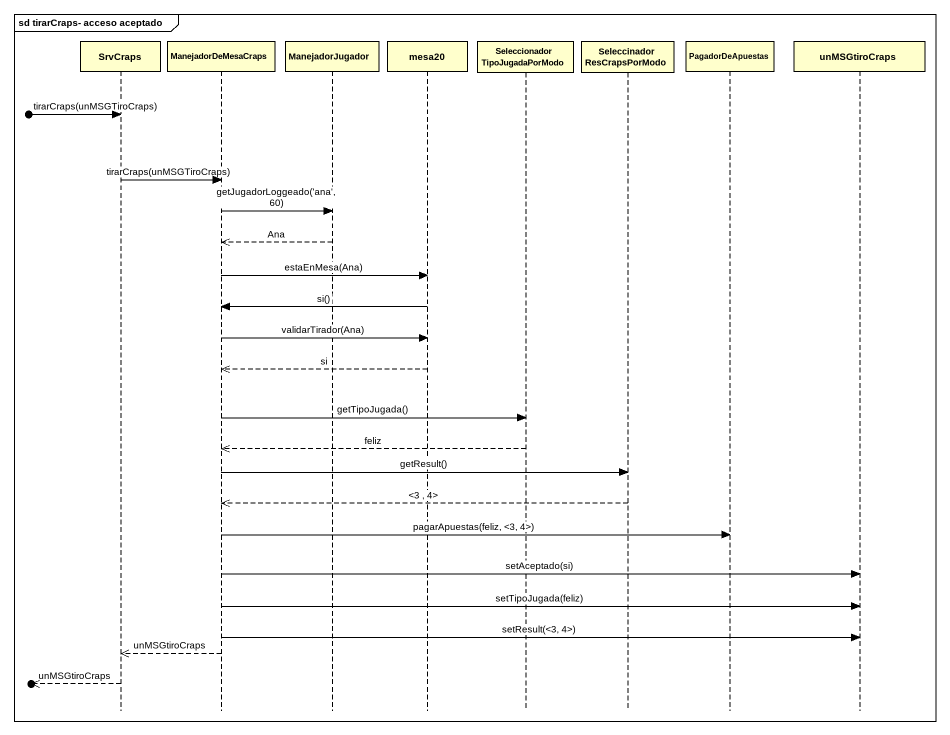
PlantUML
@startuml
mainframe sd tirarCraps- acceso aceptado
hide footbox
participant SrvCraps
participant ManejadorDeMesaCraps
participant ManejadorJugador
participant mesa20
participant "Seleccionador TipoJugadaPorModo" as Seleccionador
participant "Seleccinador ResCrapsPorModo" as Seleccinador_ResCrapsPorModo
participant PagadorDeApuestas
participant unMSGtiroCraps

[o-> SrvCraps : tirarCraps(unMSGTiroCraps)
SrvCraps -> ManejadorDeMesaCraps : tirarCraps(unMSGTiroCraps)
ManejadorDeMesaCraps -> ManejadorJugador : getJugadorLoggeado('ana', 60)
ManejadorJugador -->> ManejadorDeMesaCraps : Ana
ManejadorDeMesaCraps -> mesa20 : estaEnMesa(Ana)
mesa20 -> ManejadorDeMesaCraps : si()
ManejadorDeMesaCraps -> mesa20 : validarTirador(Ana)
mesa20 -->> ManejadorDeMesaCraps : si
ManejadorDeMesaCraps -> Seleccionador : getTipoJugada()
Seleccionador -->> ManejadorDeMesaCraps : feliz
ManejadorDeMesaCraps -> Seleccinador_ResCrapsPorModo : getResult()
Seleccinador_ResCrapsPorModo -->> ManejadorDeMesaCraps : <3 , 4>
ManejadorDeMesaCraps -> PagadorDeApuestas : pagarApuestas(feliz, <3, 4>)
ManejadorDeMesaCraps -> unMSGtiroCraps : setAceptado(si)
ManejadorDeMesaCraps -> unMSGtiroCraps : setTipoJugada(feliz)
ManejadorDeMesaCraps -> unMSGtiroCraps : setResult(<3, 4>)
ManejadorDeMesaCraps -->> SrvCraps : unMSGtiroCraps
[o<<-- SrvCraps : unMSGtiroCraps
@enduml
